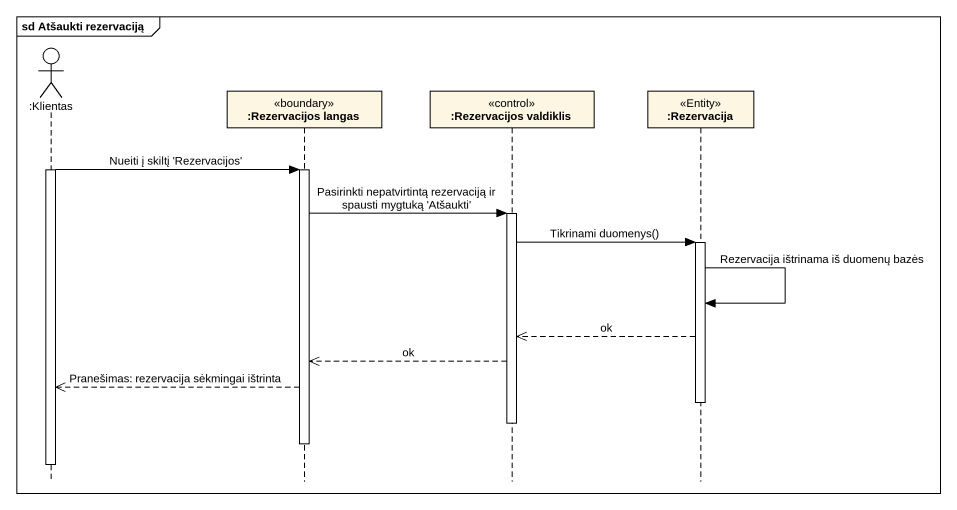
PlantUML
@startuml
mainframe sd Atšaukti rezervaciją
hide footbox
actor ":Klientas" as Klientas
participant ":Rezervacijos langas" as Rezervacijos_langas <<boundary>>
participant ":Rezervacijos valdiklis" as Rezervacijos_valdiklis <<control>>
participant ":Rezervacija" as Rezervacija <<Entity>>

activate Klientas
Klientas -> Rezervacijos_langas : Nueiti į skiltį 'Rezervacijos'
activate Rezervacijos_langas
Rezervacijos_langas -> Rezervacijos_valdiklis : Pasirinkti nepatvirtintą rezervaciją ir spausti mygtuką 'Atšaukti'
activate Rezervacijos_valdiklis
Rezervacijos_valdiklis -> Rezervacija : Tikrinami duomenys()
activate Rezervacija
Rezervacija -> Rezervacija : Rezervacija ištrinama iš duomenų bazės
Rezervacija -->> Rezervacijos_valdiklis : ok
Rezervacijos_valdiklis -->> Rezervacijos_langas : ok
Rezervacijos_langas -->> Klientas : Pranešimas: rezervacija sėkmingai ištrinta
deactivate Rezervacija
deactivate Rezervacijos_valdiklis
deactivate Rezervacijos_langas
deactivate Klientas
@enduml
